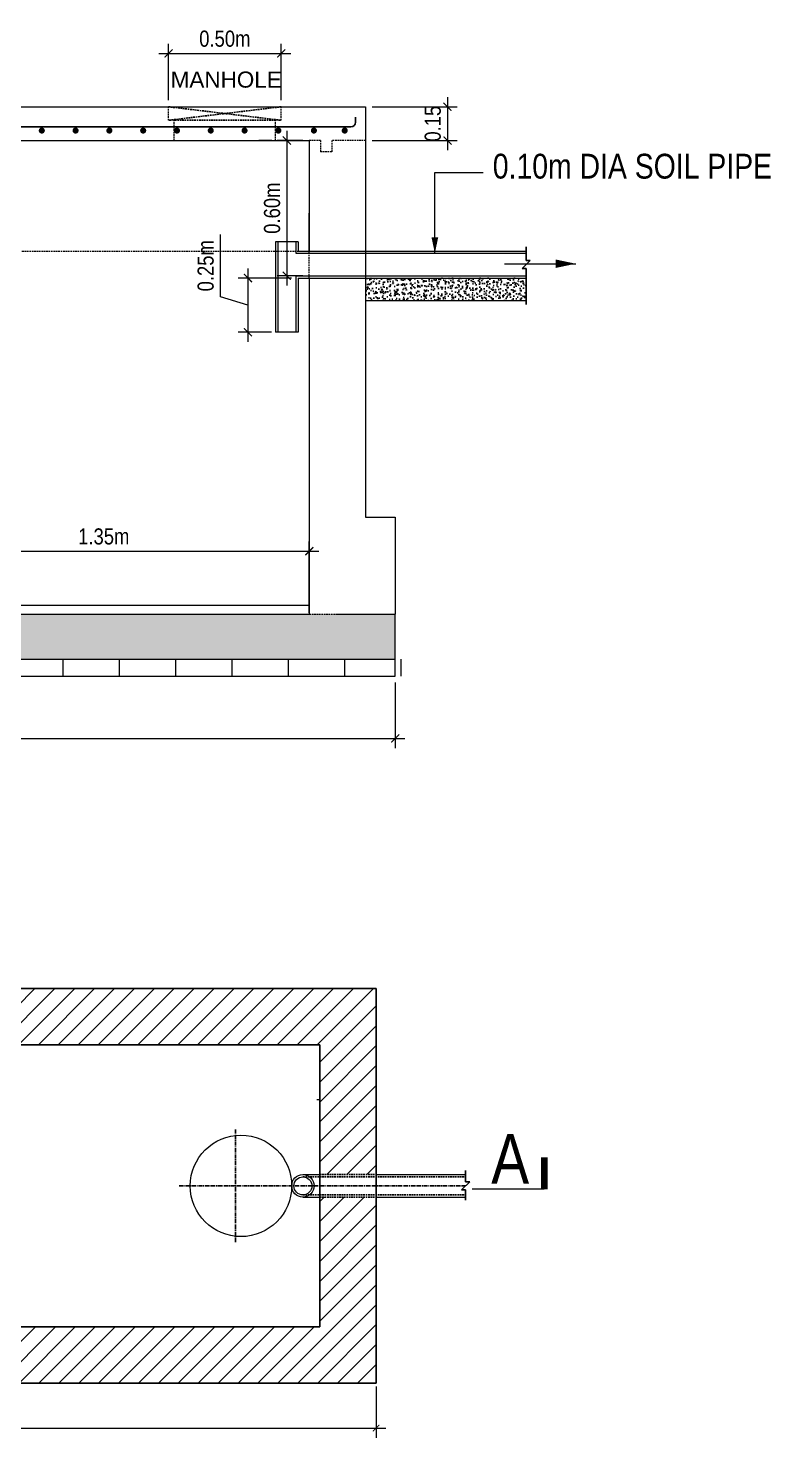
# Model space of a CAD drawing. Header units: inches. Extents: x -4010 to 65129, y -40138 to -1318.
# Drawn here: x 46038.7 to 46269.5, y -40008.6 to -39571 of the extents above; entities that cross this region are included whole.
import ezdxf

# ---------------------------------------------------------------- set-up
doc = ezdxf.new("R2010")
doc.units = ezdxf.units.IN
doc.header["$MEASUREMENT"] = 0
doc.header["$PDMODE"] = 99
for name, pattern in [('ACAD_ISO04W100', [30.5, 24, -3, 0.5, -3]), ('CENTER', [2, 1.25, -0.25, 0.25, -0.25]), ('DASHED', [0.75, 0.5, -0.25]), ('DASHED2', [0.375, 0.25, -0.125])]:
    doc.linetypes.add(name, pattern=pattern)
for name, color, linetype, lineweight in [('DIM', 7, 'Continuous', 15), ('dot', 30, 'DASHED2', 15), ('GRID', 8, 'ACAD_ISO04W100', 15), ('LINE', 8, 'Continuous', 13), ('TAXT', 150, 'Continuous', 0)]:
    doc.layers.add(name, color=color, linetype=linetype, lineweight=lineweight)
for name, color, linetype in [('GRIDE', 8, 'CENTER'), ('Hatch', 3, 'Continuous'), ('LINE-1', 5, 'Continuous'), ('Rod', 1, 'Continuous'), ('wall', 3, 'Continuous')]:
    doc.layers.add(name, color=color, linetype=linetype)
doc.layers.add('text', color=7, linetype='Continuous', true_color=0x6a7cf1)
doc.styles.add('ARIAL', font='arial.ttf')
doc.styles.add('NARROW', font='ARIALN.TTF')
doc.styles.get("Standard").update_dxf_attribs({"font": 'ARIALN.TTF'})
doc.dimstyles.new('3-16', dxfattribs={"dimtxt": 5, "dimasz": 2.5, "dimexe": 3, "dimexo": 2, "dimgap": 2, "dimtad": 1, "dimdec": 1, "dimzin": 3, "dimdsep": 46, "dimlunit": 4, "dimtxsty": 'NARROW', "dimblk": 'ARCHTICK', "dimcen": 0, "dimdle": 3, "dimclrd": 256, "dimclre": 256, "dimclrt": 7, "dimaunit": 1, "dimadec": 3, "dimazin": 1, "dimtfac": 1, "dimtdec": 1, "dimtofl": 0, "dimtmove": 0, "dimatfit": 3, "dimldrblk": 'CLOSED', "dimfxl": 1, "dimtolj": 1, "dimtzin": 0, "dimlwd": -1, "dimlwe": -1, "dimarcsym": 0})
doc.dimstyles.new('L-SECTION', dxfattribs={"dimtxt": 4, "dimasz": 2, "dimexe": 3, "dimexo": 1, "dimgap": 1, "dimtad": 1, "dimdec": 0, "dimzin": 3, "dimdsep": 46, "dimlunit": 4, "dimtxsty": 'Standard', "dimblk1": 'ARCHTICK', "dimblk2": 'ARCHTICK', "dimsah": 1, "dimcen": 0.09375, "dimdle": 3, "dimclrd": 6, "dimclre": 6, "dimclrt": 6, "dimadec": 0, "dimazin": 0, "dimtfac": 1, "dimtdec": 0, "dimtofl": 0, "dimtmove": 1, "dimatfit": 3, "dimldrblk": 'ARCHTICK', "dimfxl": 3, "dimtolj": 1, "dimtzin": 0, "dimlwd": -1, "dimlwe": -1, "dimarcsym": 0})

# ---------------------------------------------------------------- blocks, each defined once
blk = doc.blocks.new('AR')
at = {"layer": 'DIM'}
blk.add_lwpolyline([(0, 0, 0, 37.5, 0), (89.2, 0, 37.5, 37.5, 0)], format="xyseb", dxfattribs=at)
blk = doc.blocks.new('_DOTSMALL')
at = {"color": 0, "linetype": 'ByBlock', "const_width": 0.5}
blk.add_lwpolyline([(-0.0625, 0, 1), (0.0625, 0, 1)], format="xyb", close=True, dxfattribs=at)
blk = doc.blocks.new('_ArchTick')
at = {"layer": 'GRID', "color": 0, "const_width": 0.15}
blk.add_lwpolyline([(-0.5, -0.5), (0.5, 0.5)], dxfattribs=at)
blk = doc.blocks.new('*D1437')
at = {"layer": 'Defpoints', "color": 0, "linetype": 'ByBlock'}
for p in [(45733.83, -39991.67), (46146.83, -39991.67), (46146.83, -40005.65)]:
    blk.add_point(p, dxfattribs=at)
at = {"layer": 'DIM', "color": 6}
for p, q in [((45733.83, -39992.67), (45733.83, -40008.65)), ((46146.83, -39992.67), (46146.83, -40008.65)), ((45730.83, -40005.65), (46149.83, -40005.65))]:
    blk.add_line(p, q, dxfattribs=at)
at = {"layer": 'DIM', "color": 6, "linetype": 'ByBlock', "xscale": 2, "yscale": 2, "zscale": 2, "rotation": 180}
blk.add_blockref('_ArchTick', (45733.83, -40005.65), dxfattribs=at)
at = {"layer": 'DIM', "color": 6, "linetype": 'ByBlock', "xscale": 2, "yscale": 2, "zscale": 2}
blk.add_blockref('_ArchTick', (46146.83, -40005.65), dxfattribs=at)
at = {"layer": 'DIM', "color": 6, "linetype": 'ByBlock', "insert": (45940.33, -40001.58), "char_height": 4, "attachment_point": 5}
blk.add_mtext('\\A1;{\\H1.5x;5.00m}', dxfattribs=at)
blk = doc.blocks.new('*D1441')
at = {"layer": 'Defpoints', "color": 0, "linetype": 'Continuous'}
for p in [(46117.31, -39578.83), (46082.31, -39595.39), (46117.31, -39595.39)]:
    blk.add_point(p, dxfattribs=at)
at = {"layer": 'TAXT', "linetype": 'Continuous'}
for p, q in [((46082.31, -39593.39), (46082.31, -39575.83)), ((46117.31, -39593.39), (46117.31, -39575.83)), ((46079.31, -39578.83), (46120.31, -39578.83))]:
    blk.add_line(p, q, dxfattribs=at)
at = {"layer": 'TAXT', "linetype": 'Continuous', "xscale": 2.5, "yscale": 2.5, "zscale": 2.5, "rotation": 180}
blk.add_blockref('_ArchTick', (46082.31, -39578.83), dxfattribs=at)
at = {"layer": 'TAXT', "linetype": 'Continuous', "xscale": 2.5, "yscale": 2.5, "zscale": 2.5}
blk.add_blockref('_ArchTick', (46117.31, -39578.83), dxfattribs=at)
at = {"layer": 'TAXT', "color": 7, "linetype": 'Continuous', "insert": (46099.81, -39574.28), "char_height": 5, "attachment_point": 5, "style": 'NARROW'}
blk.add_mtext('\\A1;0.50m', dxfattribs=at)
blk = doc.blocks.new('_Closed')
at = {"layer": 'wall', "color": 0, "lineweight": -2}
for p, q in [((-1, 0.17), (0, 0)), ((-1, 0.17), (-1, -0.17)), ((0, 0), (-1, -0.17)), ((0, 0), (-1, 0))]:
    blk.add_line(p, q, dxfattribs=at)
blk = doc.blocks.new('*D1448')
at = {"layer": 'Defpoints', "color": 0, "linetype": 'Continuous'}
for p in [(46143.56, -39595.39), (46143.56, -39605.89), (46168.99, -39605.89)]:
    blk.add_point(p, dxfattribs=at)
at = {"layer": 'TAXT', "linetype": 'Continuous'}
for p, q in [((46168.99, -39592.39), (46168.99, -39608.89)), ((46145.56, -39595.39), (46171.99, -39595.39)), ((46145.56, -39605.89), (46171.99, -39605.89))]:
    blk.add_line(p, q, dxfattribs=at)
at = {"layer": 'TAXT', "linetype": 'Continuous', "xscale": 2.5, "yscale": 2.5, "zscale": 2.5}
for p, rotation in [((46168.99, -39595.39), 90), ((46168.99, -39605.89), 270)]:
    blk.add_blockref('_ArchTick', p, dxfattribs=dict(at, rotation=rotation))
at = {"layer": 'TAXT', "color": 7, "linetype": 'Continuous', "insert": (46164.44, -39600.64), "char_height": 5, "attachment_point": 5, "rotation": 90, "style": 'NARROW'}
blk.add_mtext('\\A1;0.15', dxfattribs=at)
blk = doc.blocks.new('*D1452')
at = {"layer": 'Defpoints', "color": 0, "linetype": 'Continuous'}
for p in [(45721.14, -39772.14), (46152.76, -39772.14), (46152.76, -39791.51)]:
    blk.add_point(p, dxfattribs=at)
at = {"layer": 'TAXT', "linetype": 'Continuous'}
for p, q in [((45721.14, -39774.14), (45721.14, -39794.51)), ((46152.76, -39774.14), (46152.76, -39794.51)), ((45718.14, -39791.51), (46155.76, -39791.51))]:
    blk.add_line(p, q, dxfattribs=at)
at = {"layer": 'TAXT', "linetype": 'Continuous', "xscale": 2.5, "yscale": 2.5, "zscale": 2.5, "rotation": 180}
blk.add_blockref('_ArchTick', (45721.14, -39791.51), dxfattribs=at)
at = {"layer": 'TAXT', "linetype": 'Continuous', "xscale": 2.5, "yscale": 2.5, "zscale": 2.5}
blk.add_blockref('_ArchTick', (46152.76, -39791.51), dxfattribs=at)
at = {"layer": 'TAXT', "color": 7, "linetype": 'Continuous', "insert": (45936.95, -39786.96), "char_height": 5, "attachment_point": 5, "style": 'NARROW'}
blk.add_mtext('\\A1;5.00m', dxfattribs=at)
blk = doc.blocks.new('*D1453')
at = {"layer": 'Defpoints', "color": 0, "linetype": 'Continuous'}
for p in [(46126.06, -39605.89), (46119.06, -39647.87), (46126.06, -39647.87)]:
    blk.add_point(p, dxfattribs=at)
at = {"layer": 'TAXT', "linetype": 'Continuous'}
for p, q in [((46119.06, -39602.89), (46119.06, -39650.87)), ((46124.06, -39605.89), (46116.06, -39605.89)), ((46124.06, -39647.87), (46116.06, -39647.87))]:
    blk.add_line(p, q, dxfattribs=at)
at = {"layer": 'TAXT', "linetype": 'Continuous', "xscale": 2.5, "yscale": 2.5, "zscale": 2.5}
for p, rotation in [((46119.06, -39605.89), 90), ((46119.06, -39647.87), 270)]:
    blk.add_blockref('_ArchTick', p, dxfattribs=dict(at, rotation=rotation))
at = {"layer": 'TAXT', "color": 7, "linetype": 'Continuous', "insert": (46114.51, -39626.88), "char_height": 5, "attachment_point": 5, "rotation": 90, "style": 'NARROW'}
blk.add_mtext('\\A1;0.60m', dxfattribs=at)
blk = doc.blocks.new('*D1454')
at = {"layer": 'Defpoints', "color": 0, "linetype": 'Continuous'}
for p in [(46122.56, -39648.57), (46106.98, -39665.37), (46116.26, -39665.37)]:
    blk.add_point(p, dxfattribs=at)
at = {"layer": 'TAXT', "linetype": 'Continuous'}
for p, q in [((46098.42, -39654.41), (46098.42, -39635.08)), ((46106.98, -39645.57), (46106.98, -39668.37)), ((46120.56, -39648.57), (46103.98, -39648.57)), ((46106.98, -39656.97), (46098.42, -39654.41)), ((46114.26, -39665.37), (46103.98, -39665.37))]:
    blk.add_line(p, q, dxfattribs=at)
at = {"layer": 'TAXT', "linetype": 'Continuous', "xscale": 2.5, "yscale": 2.5, "zscale": 2.5}
for p, rotation in [((46106.98, -39648.57), 90), ((46106.98, -39665.37), 270)]:
    blk.add_blockref('_ArchTick', p, dxfattribs=dict(at, rotation=rotation))
at = {"layer": 'TAXT', "color": 7, "linetype": 'Continuous', "insert": (46093.87, -39644.75), "char_height": 5, "attachment_point": 5, "rotation": 90, "style": 'NARROW'}
blk.add_mtext('\\A1;0.25m', dxfattribs=at)
blk = doc.blocks.new('*D1457')
at = {"layer": 'Defpoints', "color": 0, "linetype": 'Continuous'}
for p in [(46126.06, -39733.37), (45998.31, -39750.09), (46126.06, -39750.09)]:
    blk.add_point(p, dxfattribs=at)
at = {"layer": 'TAXT', "linetype": 'Continuous'}
for p, q in [((45995.31, -39733.37), (46129.06, -39733.37)), ((45998.31, -39748.09), (45998.31, -39730.37)), ((46126.06, -39748.09), (46126.06, -39730.37))]:
    blk.add_line(p, q, dxfattribs=at)
at = {"layer": 'TAXT', "linetype": 'Continuous', "xscale": 2.5, "yscale": 2.5, "zscale": 2.5, "rotation": 180}
blk.add_blockref('_ArchTick', (45998.31, -39733.37), dxfattribs=at)
at = {"layer": 'TAXT', "linetype": 'Continuous', "xscale": 2.5, "yscale": 2.5, "zscale": 2.5}
blk.add_blockref('_ArchTick', (46126.06, -39733.37), dxfattribs=at)
at = {"layer": 'TAXT', "color": 7, "linetype": 'Continuous', "insert": (46062.19, -39728.82), "char_height": 5, "attachment_point": 5, "style": 'NARROW'}
blk.add_mtext('\\A1;1.35m', dxfattribs=at)

msp = doc.modelspace()

# ---------------------------------------------------------------- hatches: boundary and pattern name
at = {"layer": 'Hatch'}
h = msp.add_hatch(dxfattribs=at)
h.set_pattern_fill('AR-CONC', color=256, scale=0.42, style=0)
h.set_pattern_definition([(50, (45962.098, -40019.0347), (3.012493, -0.263559), [0.315, -3.465]), (355, (45962.098, -40019.0347), (-0.582756, 3.159207), [0.252, -2.772]), (100.4514, (45962.349, -40019.0567), (2.42974, 2.895646), [0.267709, -2.944797]), (46.1842, (45962.098, -40018.1947), (4.482412, -0.69518), [0.4725, -5.1975]), (96.6356, (45962.4715, -40018.2526), (3.925583, 4.091295), [0.401563, -4.417195]), (351.1842, (45962.098, -40018.1947), (3.92558, 4.0913), [0.378, -4.158]), (21, (45962.518, -40018.4047), (2.50701, -1.691), [0.315, -3.465]), (326, (45962.518, -40018.4047), (1.021924, 3.04563), [0.252, -2.772]), (71.4514, (45962.727, -40018.5456), (3.528935, 1.354628), [0.267709, -2.944797]), (37.5, (45962.098, -40019.0347), (0.0510714, 1.3981542), [0, -2.7384, 0, -2.814, 0, -2.7825]), (7.5, (45962.098, -40019.0347), (1.104892, 1.656529), [0, -1.6044, 0, -2.6754, 0, -1.0605]), (327.5, (45961.1614, -40019.0347), (2.2420542, -0.0947305), [0, -1.05, 0, -3.276, 0, -4.347]), (317.5, (45960.7414, -40019.0347), (2.449382, 0.420441), [0, -1.365, 0, -2.1756, 0, -3.087])])
h.paths.add_polyline_path([(46143.562, -39648.574), (46143.562, -39655.574), (46193.465, -39655.574), (46193.465, -39648.574)])
h = msp.add_hatch(dxfattribs=at)
h.set_pattern_fill('AR-CONC', color=256, scale=0.42, style=0)
h.set_pattern_definition([(50, (-38766.5588, -46717.9572), (3.01249277, -0.26355897), [0.315, -3.465]), (355, (-38766.5588, -46717.9572), (-0.5827556, 3.15920696), [0.252, -2.772]), (100.4514, (-38766.3078, -46717.9792), (2.4297394, 2.89564608), [0.2677088, -2.94479687]), (46.1842, (-38766.5588, -46717.1172), (4.4824124, -0.69517986), [0.4725, -5.1975]), (96.6356, (-38766.1853, -46717.175), (3.92558336, 4.09129506), [0.4015632, -4.4171946]), (351.1842, (-38766.559, -46717.117), (3.92558017, 4.09129812), [0.378, -4.158]), (21, (-38766.1388, -46717.3272), (2.50700962, -1.69099934), [0.315, -3.465]), (326, (-38766.1388, -46717.3272), (1.02192439, 3.04563019), [0.252, -2.772]), (71.4514, (-38765.93, -46717.4681), (3.52893504, 1.35462809), [0.2677088, -2.94479687]), (37.5, (-38766.5588, -46717.9572), (0.051071392, 1.398154186), [0, -2.7384, 0, -2.814, 0, -2.7825]), (7.5, (-38766.5588, -46717.9572), (1.104892057, 1.65652919), [0, -1.6044, 0, -2.6754, 0, -1.0605]), (327.5, (-38767.4954, -46717.9572), (2.242054232, -0.094730461), [0, -1.05, 0, -3.276, 0, -4.347]), (317.5, (-38767.9154, -46717.9572), (2.44938191, 0.420440926), [0, -1.365, 0, -2.1756, 0, -3.087])])
h.paths.add_polyline_path([(46152.762, -39752.892), (46135.232, -39752.892), (46134.812, -39752.892), (46126.062, -39752.892), (45998.312, -39752.892), (45989.562, -39752.892), (45777.422, -39752.892, -1), (45777.37, -39752.892), (45776.976, -39752.892), (45748.062, -39752.892), (45745.421, -39752.892), (45745.421, -39749.392), (45741.131, -39749.392), (45741.131, -39752.892), (45730.562, -39752.892), (45721.141, -39752.892), (45721.141, -39766.892), (46152.762, -39766.892)])
at = {"layer": 'Hatch', "linetype": 'Continuous'}
h = msp.add_hatch(dxfattribs=at)
h.set_pattern_fill('ANSI31', color=256, scale=35, style=0)
h.set_pattern_definition([(45, (-38763.292, -46727.1165), (-3.09359217, 3.09359217), [])])
h.paths.add_polyline_path([(46146.829, -39869.175), (45733.829, -39869.175), (45733.829, -39898.925), (45733.829, -39912.925), (45733.829, -39926.925), (45751.329, -39926.925), (45751.329, -39918.855, -1), (45751.329, -39918.803), (45751.329, -39918.689), (45751.329, -39903.787, -1), (45751.329, -39903.734), (45751.329, -39903.62), (45751.329, -39886.675), (45965.849, -39886.675, -1), (45965.902, -39886.675), (45979.274, -39886.675, -1), (45979.326, -39886.675), (45992.409, -39886.675), (45992.829, -39886.675), (46129.329, -39886.675), (46129.329, -39903.734, -1), (46129.329, -39903.787), (46129.329, -39908.299), (46129.329, -39918.803, -1), (46129.329, -39918.855), (46129.329, -39924.755), (46129.329, -39926.925), (46146.829, -39926.925)])
h.paths.add_polyline_path([(46146.829, -39933.925), (46129.329, -39933.925), (46129.329, -39974.175), (45992.129, -39974.175), (45979.326, -39974.175, -1), (45979.274, -39974.175), (45979.16, -39974.175), (45965.902, -39974.175, -1), (45965.849, -39974.175), (45965.736, -39974.175), (45751.329, -39974.175), (45751.329, -39933.925), (45733.829, -39933.925), (45733.829, -39947.925), (45733.829, -39961.925), (45733.829, -39991.675), (46146.829, -39991.675)])
h.paths.add_polyline_path([(45744.541, -39915.914), (45750.491, -39915.914), (45750.491, -39921.164), (45744.541, -39921.164)], flags=24)
h.paths.add_polyline_path([(46136.855, -39919.78), (46140.215, -39919.78), (46140.215, -39923.14), (46136.855, -39923.14)], flags=24)
at = {"layer": 'LINE'}
h = msp.add_hatch(dxfattribs=at)
h.set_pattern_fill('LINE', color=256, scale=140, angle=90, style=0)
h.set_pattern_definition([(90, (45962.098, -40015.535), (-17.5, 1e-15), [])])
h.paths.add_polyline_path([(45918.267, -39766.892), (45918.267, -39772.142), (46164.562, -39772.142), (46164.562, -39766.892)])

# ---------------------------------------------------------------- linework, layer by layer
at = {"layer": 'DIM'}
for p, q in [((46114.442, -39605.892), (46110.399, -39605.892)), ((46126.062, -39639.772), (46126.062, -39628.409)), ((46152.762, -39722.86), (46152.762, -39752.892)), ((46126.062, -39752.472), (46126.062, -39738.264)), ((46135.232, -39752.892), (46152.762, -39752.892)), ((46129.469, -39903.76), (46128.412, -39903.76)), ((46129.329, -39908.299), (46129.329, -39903.62)), ((46115.461, -39918.797), (46115.662, -39918.992)), ((46129.329, -39924.755), (46129.329, -39918.689)), ((46093.592, -39941.469), (46093.794, -39941.664))]:
    msp.add_line(p, q, dxfattribs=at)
at = {"layer": 'DIM', "lineweight": 5}
msp.add_line((46146.829, -39981.597), (46146.829, -39980.197), dxfattribs=at)
at = {"layer": 'dot', "const_width": 0.945}
for points in [[(46042.465, -39602.783, 1), (46043.41, -39602.783, 1)], [(46052.965, -39602.783, 1), (46053.91, -39602.783, 1)], [(46063.465, -39602.783, 1), (46064.41, -39602.783, 1)], [(46073.965, -39602.783, 1), (46074.91, -39602.783, 1)], [(46084.465, -39602.783, 1), (46085.41, -39602.783, 1)], [(46094.965, -39602.783, 1), (46095.91, -39602.783, 1)], [(46105.465, -39602.783, 1), (46106.41, -39602.783, 1)], [(46115.965, -39602.783, 1), (46116.91, -39602.783, 1)], [(46127.014, -39602.783, 1), (46127.959, -39602.783, 1)], [(46136.584, -39602.783, 1), (46137.529, -39602.783, 1)]]:
    msp.add_lwpolyline(points, format="xyb", close=True, dxfattribs=at)
at = {"layer": 'GRIDE', "linetype": 'DASHED'}
for p, q in [((46117.312, -39595.392), (46082.312, -39599.592)), ((46082.312, -39595.392), (46117.312, -39599.592)), ((46115.562, -39599.592), (46084.062, -39599.592))]:
    msp.add_line(p, q, dxfattribs=at)
at = {"layer": 'GRIDE'}
for p, q in [((46103.079, -39947.925), (46103.079, -39912.925)), ((46085.579, -39930.425), (46174.645, -39930.425))]:
    msp.add_line(p, q, dxfattribs=at)
at = {"layer": 'LINE'}
for p, q in [((45702.562, -39595.392), (46143.562, -39595.392)), ((46143.562, -39595.392), (46143.562, -39605.892)), ((46084.062, -39599.592), (46082.312, -39599.592)), ((46117.312, -39599.592), (46115.562, -39599.592)), ((45998.312, -39605.892), (46126.062, -39605.892)), ((46126.062, -39605.892), (46126.062, -39640.192)), ((46143.562, -39605.892), (46143.562, -39722.86)), ((46165.074, -39640.892), (46165.074, -39615.76)), ((46165.074, -39615.76), (46180.084, -39615.76)), ((46115.562, -39637.374), (46115.562, -39665.374)), ((46122.562, -39637.374), (46115.562, -39637.374)), ((46116.262, -39637.374), (46116.262, -39665.374)), ((46121.862, -39637.374), (46121.862, -39640.892)), ((46122.562, -39637.374), (46122.562, -39640.192)), ((46121.862, -39640.892), (46193.465, -39640.892)), ((46122.562, -39640.192), (46193.465, -39640.192)), ((46186.691, -39644.121), (46208.852, -39644.121)), ((46121.862, -39647.874), (46121.862, -39665.374)), ((46121.862, -39647.874), (46193.465, -39647.874)), ((46122.562, -39648.574), (46122.562, -39665.374)), ((46122.562, -39648.574), (46193.465, -39648.574)), ((46126.062, -39648.574), (46126.062, -39752.892)), ((46143.562, -39655.574), (46193.465, -39655.574)), ((46122.562, -39665.374), (46115.562, -39665.374)), ((46143.562, -39722.86), (46152.762, -39722.86)), ((45998.312, -39750.092), (46126.062, -39750.092)), ((45998.312, -39752.892), (46126.062, -39752.892)), ((46152.762, -39772.142), (46152.762, -39752.892)), ((46152.762, -39772.142), (46152.762, -39752.892)), ((45721.141, -39766.892), (46152.762, -39766.892)), ((45721.141, -39772.142), (46152.762, -39772.142)), ((46124.079, -39926.925), (46129.329, -39926.925)), ((46146.829, -39926.925), (46174.838, -39926.925)), ((46124.079, -39933.925), (46129.329, -39933.925)), ((46146.829, -39933.925), (46174.838, -39933.925)), ((46199.055, -39931.469), (46176.677, -39931.469))]:
    msp.add_line(p, q, dxfattribs=at)
at = {"layer": 'LINE', "linetype": 'DASHED'}
for p, q in [((46082.312, -39599.592), (46082.312, -39595.392)), ((46117.312, -39599.592), (46117.312, -39595.392)), ((46084.062, -39605.892), (46084.062, -39599.592)), ((46115.562, -39605.892), (46115.562, -39599.592)), ((46129.511, -39605.892), (46126.062, -39605.892)), ((46129.511, -39605.892), (46129.511, -39609.392)), ((46133.011, -39605.892), (46133.011, -39609.392)), ((46143.562, -39605.892), (46133.011, -39605.892)), ((46133.011, -39609.392), (46129.511, -39609.392)), ((46126.062, -39648.574), (46126.062, -39638.022)), ((45758.562, -39640.192), (46126.062, -39640.192)), ((46126.062, -39752.892), (46134.812, -39752.892)), ((46134.812, -39752.892), (46143.562, -39752.892))]:
    msp.add_line(p, q, dxfattribs=at)
at = {"layer": 'LINE', "const_width": 2.1}
msp.add_lwpolyline([(46199.055, -39921.597), (46199.055, -39931.469)], dxfattribs=at)
at = {"layer": 'LINE'}
for centre, radius in [((46104.829, -39930.425), 15.75), ((46124.079, -39930.425), 3.5), ((46124.079, -39930.425), 2.8)]:
    msp.add_circle(centre, radius, dxfattribs=at)
at = {"layer": 'LINE-1'}
for p, q in [((46193.465, -39638.877), (46193.465, -39643.143)), ((46192.217, -39645.638), (46194.712, -39643.143)), ((46193.465, -39645.638), (46192.217, -39645.638)), ((46193.465, -39643.143), (46194.712, -39643.143)), ((46193.465, -39645.638), (46193.465, -39656.739)), ((46174.645, -39925.66), (46174.645, -39929.177)), ((46173.397, -39931.672), (46175.893, -39929.177)), ((46174.645, -39929.177), (46175.893, -39929.177)), ((46174.645, -39931.672), (46173.397, -39931.672)), ((46174.645, -39931.672), (46174.645, -39934.861))]:
    msp.add_line(p, q, dxfattribs=at)
at = {"layer": 'LINE-1', "linetype": 'DASHED'}
for p, q in [((46129.329, -39926.925), (46146.829, -39926.925)), ((46124.079, -39927.625), (46174.838, -39927.625)), ((46124.079, -39933.225), (46174.838, -39933.225)), ((46129.329, -39933.925), (46146.829, -39933.925))]:
    msp.add_line(p, q, dxfattribs=at)
at = {"layer": 'Rod'}
for p, q in [((46140.412, -39600.211), (46140.412, -39598.668)), ((45734.491, -39601.611), (46139.012, -39601.611)), ((45992.829, -39886.675), (46129.329, -39886.675)), ((46129.329, -39886.675), (46129.329, -39974.175)), ((45992.129, -39974.175), (46129.329, -39974.175))]:
    msp.add_line(p, q, dxfattribs=at)
msp.add_lwpolyline([(45733.829, -39898.925), (45733.829, -39961.925), (45733.829, -39991.675), (46146.829, -39991.675), (46146.829, -39869.175), (45733.829, -39869.175), (45733.829, -39898.925)], dxfattribs=at)
msp.add_arc((46139.012, -39600.211), 1.4, 270, 0, dxfattribs=at)

# ---------------------------------------------------------------- block references
at = {"layer": 'DIM', "yscale": 0.4199999999982538, "zscale": 0.4199999999999999}
for p, xscale, rotation in [((46110.539, -39605.892), 0.4199999999982538, 90), ((46149.208, -39722.86), 0.4199999999982538, 270), ((46115.763, -39919.089), 0.4199999999974467, 46.03352224674708), ((46093.895, -39941.761), 0.4199999999974467, 226.0335222467471)]:
    msp.add_blockref('_DOTSMALL', p, dxfattribs=dict(at, xscale=xscale, rotation=rotation))
at = {"layer": 'DIM', "xscale": 0.4199999999982538, "yscale": 0.4199999999982538, "zscale": 0.4199999999999999}
for p in [(46126.062, -39628.549), (46126.062, -39738.404), (46129.329, -39903.76)]:
    msp.add_blockref('_DOTSMALL', p, dxfattribs=at)
at = {"layer": 'LINE'}
for p, xscale, yscale, zscale, rotation in [((46165.074, -39640.875), 0.05599999999685679, 0.05599999999685679, 0.05599999999999999, 90), ((46208.852, -39644.121), 0.06999999999970896, 0.06999999999970896, 0.06999999999999999, 180)]:
    msp.add_blockref('AR', p, dxfattribs=dict(at, xscale=xscale, yscale=yscale, zscale=zscale, rotation=rotation))

# ---------------------------------------------------------------- texts
at = {"layer": 'text'}
for s, height, p in [('0.10m DIA SOIL PIPE', 7.7, (46183.074, -39617.685)), ('A', 15.4, (46182.594, -39929.748))]:
    msp.add_text(s, height=height, dxfattribs=at).set_placement(p)
at = {"layer": 'text', "insert": (46082.97, -39584.448), "char_height": 5, "width": 193.23704, "attachment_point": 1, "line_spacing_factor": 0.95, "style": 'ARIAL'}
msp.add_mtext('MANHOLE', dxfattribs=at)

# ---------------------------------------------------------------- dimensions: what is measured, and where the dimension line sits
at = {"layer": 'DIM', "linetype": 'ByBlock'}
dim = msp.add_linear_dim(base=(46146.829, -40005.647), p1=(45733.829, -39991.675), p2=(46146.829, -39991.675), text='{\\H1.5x;5.00m}', dimstyle='L-SECTION', override={"dimtmove": 1}, dxfattribs=at)
dim.commit()
dim.dimension.update_dxf_attribs({"geometry": '*D1437', "text_midpoint": (45940.329, -40001.583)})
at = {"layer": 'TAXT', "linetype": 'Continuous'}
for base, p1, p2, text, picture, middle in [((46117.312, -39578.829), (46082.312, -39595.392), (46117.312, -39595.392), '0.50m', '*D1441', (46099.812, -39574.276)), ((46126.062, -39733.374), (45998.312, -39750.092), (46126.062, -39750.092), '1.35m', '*D1457', (46062.187, -39728.821)), ((46152.762, -39791.514), (45721.141, -39772.142), (46152.762, -39772.142), '5.00m', '*D1452', (45936.951, -39786.961))]:
    dim = msp.add_linear_dim(base=base, p1=p1, p2=p2, text=text, dimstyle='3-16', dxfattribs=at)
    dim.commit()
    dim.dimension.update_dxf_attribs({"geometry": picture, "text_midpoint": middle})
dim = msp.add_linear_dim(base=(46168.99, -39605.892), p1=(46143.562, -39595.392), p2=(46143.562, -39605.892), angle=90, text='0.15', dimstyle='3-16', dxfattribs=at)
dim.commit()
dim.dimension.update_dxf_attribs({"geometry": '*D1448', "text_midpoint": (46168.99, -39600.642), "dimtype": 160})
dim = msp.add_linear_dim(base=(46119.063, -39647.874), p1=(46126.062, -39605.892), p2=(46126.062, -39647.874), angle=90, text='0.60m', dimstyle='3-16', dxfattribs=at)
dim.commit()
dim.dimension.update_dxf_attribs({"geometry": '*D1453', "text_midpoint": (46114.51, -39626.883)})
dim = msp.add_linear_dim(base=(46106.976, -39665.374), p1=(46122.562, -39648.574), p2=(46116.262, -39665.374), angle=90, text='0.25m', dimstyle='3-16', override={"dimtmove": 1}, dxfattribs=at)
dim.commit()
dim.dimension.update_dxf_attribs({"geometry": '*D1454', "text_midpoint": (46093.87, -39652.408)})

doc.saveas('drawing.dxf')
